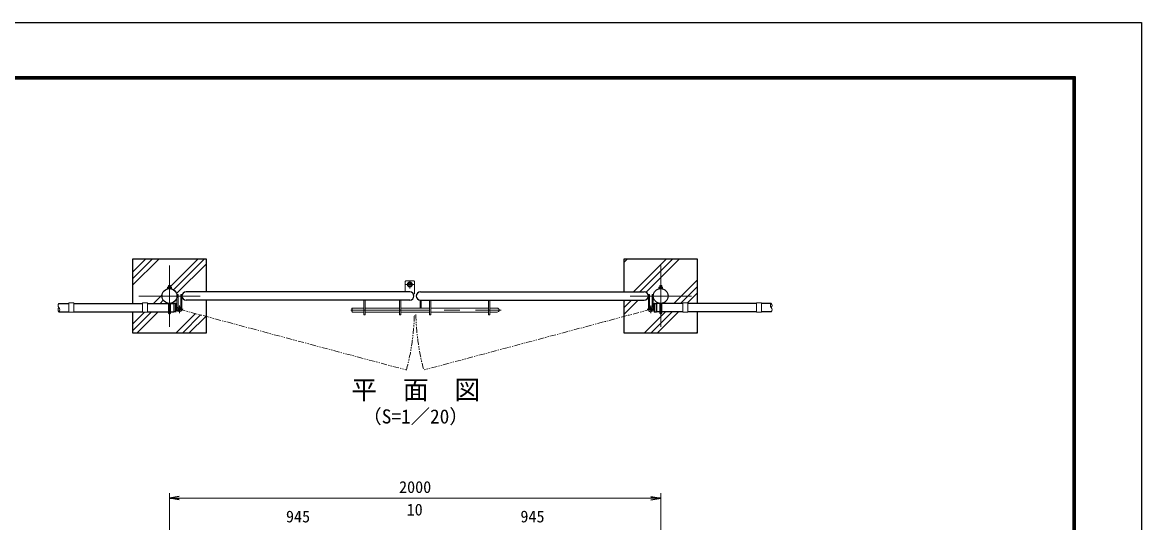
# Model space of a CAD drawing. Units: millimetres, scale not verified. Extents: x -4200 to 4200, y -2970 to 2970.
# Drawn here: x -357 to 4200, y 932 to 2970 of the extents above; entities that cross this region are included whole.
import ezdxf
from ezdxf.enums import TextEntityAlignment as Align

# ---------------------------------------------------------------- set-up
doc = ezdxf.new("R2010")
doc.units = ezdxf.units.MM
doc.header["$LTSCALE"] = 10
for name, pattern in [('DASHED', [7.5, 6, -1.5]), ('USER1', [50.8, 31.75, -6.35, 6.35, -6.35]), ('USER2', [5, 2.5, -0.5, 0.5, -0.5, 0.5, -0.5])]:
    doc.linetypes.add(name, pattern=pattern)
for name, color, linetype, lineweight in [('0-0_D-STR1', 1, 'Continuous', 25), ('0-1_D-DCR-HCH', 7, 'Continuous', 13), ('0-3_D-STR3', 3, 'Continuous', 13), ('0-4_D-BMK', 2, 'USER1', 13), ('0-5_D-STR4', 7, 'Continuous', 25), ('0-8_D-STR-DIM', 7, 'Continuous', 13), ('0-B_D-TTL-TXT', 7, 'Continuous', 25), ('0-C_D-TTL', 7, 'Continuous', 25)]:
    doc.layers.add(name, color=color, linetype=linetype, lineweight=lineweight)
doc.layers.add('0-9_0', color=7, linetype='Continuous')
doc.styles.add('ＭＳ ゴシック', font='')
doc.styles.get('ＭＳ ゴシック').set_extended_font_data('MS Gothic')

# ---------------------------------------------------------------- blocks, each defined once
blk = doc.blocks.new('_Open')
at = {"layer": '0-9_0'}
blk.add_line((-10, 1.667), (0, 0), dxfattribs=at)
blk.add_lwpolyline([(-10, -1.667), (0, 0), (-10, 0)], dxfattribs=at)

msp = doc.modelspace()

# ---------------------------------------------------------------- linework, layer by layer
at = {"layer": '0-0_D-STR1'}
for p, q in [((1220.56, 1872.08), (309.56, 1872.08)), ((1264.06, 1872.08), (2175.06, 1872.08)), ((-207.69, 1824.83), (-167.69, 1824.83)), ((-147.69, 1824.83), (132.31, 1824.83)), ((152.31, 1824.83), (238.31, 1824.83)), ((246.31, 1824.83), (259.31, 1824.83)), ((267.64, 1825.33), (259.31, 1825.33)), ((259.31, 1825.33), (259.31, 1790.33)), ((267.31, 1825.33), (267.31, 1790.33)), ((1220.56, 1838.08), (309.56, 1838.08)), ((1264.06, 1838.08), (2175.06, 1838.08)), ((2216.98, 1825.33), (2225.31, 1825.33)), ((2217.31, 1825.33), (2217.31, 1790.33)), ((2225.31, 1825.33), (2225.31, 1790.33)), ((2238.31, 1824.83), (2225.31, 1824.83)), ((2332.31, 1824.83), (2246.31, 1824.83)), ((2632.31, 1824.83), (2352.31, 1824.83)), ((2692.31, 1824.83), (2652.31, 1824.83)), ((-207.69, 1790.83), (-167.69, 1790.83)), ((-147.69, 1790.83), (132.31, 1790.83)), ((152.31, 1790.83), (238.31, 1790.83)), ((246.31, 1790.83), (259.31, 1790.83)), ((267.64, 1790.33), (259.31, 1790.33)), ((2216.98, 1790.33), (2225.31, 1790.33)), ((2238.31, 1790.83), (2225.31, 1790.83)), ((2332.31, 1790.83), (2246.31, 1790.83)), ((2632.31, 1790.83), (2352.31, 1790.83)), ((2692.31, 1790.83), (2652.31, 1790.83))]:
    msp.add_line(p, q, dxfattribs=at)
for centre in [(242.31, 1855.08), (2242.31, 1855.08)]:
    msp.add_circle(centre, 30.25, dxfattribs=at)
for centre, radius, start, end in [((309.56, 1855.08), 17, 90, 270), ((1220.56, 1855.08), 17, 270, 90), ((1264.06, 1855.08), 17, 90, 270), ((2175.06, 1855.08), 17, 270, 90), ((267.64, 1824.33), 1, 32.29827, 90), ((237.09, 1807.83), 35.72, 331.52136, 28.47864), ((2247.54, 1807.83), 35.72, 151.52136, 208.47864), ((2216.98, 1824.33), 1, 90, 147.70173), ((267.64, 1791.33), 1, 270, 327.70173), ((2216.98, 1791.33), 1, 212.29827, 270)]:
    msp.add_arc(centre, radius, start, end, dxfattribs=at)
at = {"layer": '0-1_D-DCR-HCH'}
for p, q in [((92.31, 1899.08), (198.31, 2005.08)), ((92.31, 1925.6), (171.79, 2005.08)), ((92.31, 1952.12), (145.27, 2005.08)), ((246.31, 1893.99), (357.41, 2005.08)), ((259, 1880.16), (383.92, 2005.08)), ((2092.31, 1992.11), (2105.28, 2005.08)), ((2131.38, 1872.08), (2264.38, 2005.08)), ((2157.89, 1872.08), (2290.89, 2005.08)), ((2182.4, 1870.07), (2317.41, 2005.08)), ((270.73, 1865.37), (392.31, 1986.95)), ((2296.26, 1824.83), (2392.31, 1920.88)), ((237.12, 1884.8), (237.66, 1885.33)), ((2322.78, 1824.83), (2392.31, 1894.37)), ((177.16, 1824.83), (212.52, 1860.2)), ((203.67, 1824.83), (217.2, 1838.36)), ((230.19, 1824.83), (232.1, 1826.74)), ((2092.31, 1779.98), (2150.41, 1838.08)), ((2092.31, 1806.5), (2123.89, 1838.08)), ((2092.31, 1833.02), (2097.38, 1838.08)), ((2351.29, 1826.83), (2392.31, 1867.85)), ((92.31, 1713.47), (169.67, 1790.83)), ((92.31, 1739.99), (141.16, 1788.83)), ((110.44, 1705.08), (196.19, 1790.83)), ((269.54, 1705.08), (348.02, 1783.56)), ((296.05, 1705.08), (368.94, 1777.97)), ((2176.51, 1705.08), (2262.26, 1790.83)), ((2203.03, 1705.08), (2288.78, 1790.83)), ((2229.54, 1705.08), (2315.29, 1790.83)), ((322.57, 1705.08), (389.86, 1772.37)), ((2388.64, 1705.08), (2392.31, 1708.75))]:
    msp.add_line(p, q, dxfattribs=at)
at = {"layer": '0-3_D-STR3'}
for p, q in [((1204.56, 1916.83), (1201.56, 1913.83)), ((1204.56, 1916.83), (1236.56, 1916.83)), ((1236.56, 1916.83), (1239.56, 1913.83)), ((234.81, 1885.33), (234.81, 1891.13)), ((249.81, 1885.33), (234.81, 1885.33)), ((248.23, 1891.83), (236.67, 1891.83)), ((238.31, 1897.26), (239.51, 1898.46)), ((238.31, 1891.83), (238.31, 1897.26)), ((238.31, 1885.06), (238.31, 1885.33)), ((238.56, 1891.13), (238.56, 1885.33)), ((239.01, 1891.83), (239.01, 1897.96)), ((245.11, 1898.46), (239.51, 1898.46)), ((245.61, 1891.83), (245.61, 1897.96)), ((246.06, 1891.13), (246.06, 1885.33)), ((246.31, 1891.83), (246.31, 1897.26)), ((246.31, 1885.06), (246.31, 1885.33)), ((249.81, 1885.33), (249.81, 1891.13)), ((1201.56, 1913.83), (1201.56, 1872.08)), ((1239.56, 1913.83), (1239.56, 1863.83)), ((2234.81, 1885.33), (2234.81, 1891.13)), ((2234.81, 1885.33), (2249.81, 1885.33)), ((2236.39, 1891.83), (2247.96, 1891.83)), ((2238.31, 1891.83), (2238.31, 1897.26)), ((2238.31, 1885.06), (2238.31, 1885.33)), ((2238.56, 1891.13), (2238.56, 1885.33)), ((2239.01, 1891.83), (2239.01, 1897.96)), ((2239.51, 1898.46), (2245.11, 1898.46)), ((2246.31, 1897.26), (2245.11, 1898.46)), ((2245.61, 1891.83), (2245.61, 1897.96)), ((2246.06, 1891.13), (2246.06, 1885.33)), ((2246.31, 1891.83), (2246.31, 1897.26)), ((2246.31, 1885.06), (2246.31, 1885.33)), ((2249.81, 1885.33), (2249.81, 1891.13)), ((-167.69, 1826.83), (-167.69, 1788.83)), ((-167.69, 1826.83), (-147.69, 1826.83)), ((-147.69, 1826.83), (-147.69, 1788.83)), ((132.31, 1826.83), (132.31, 1788.83)), ((132.31, 1826.83), (152.31, 1826.83)), ((152.31, 1826.83), (152.31, 1788.83)), ((238.31, 1786.46), (238.31, 1825.1)), ((246.31, 1786.46), (246.31, 1825.1)), ((272.56, 1801.08), (272.56, 1861.08)), ((288.06, 1801.08), (288.06, 1861.08)), ((288.06, 1861.08), (292.56, 1861.08)), ((292.56, 1801.08), (292.56, 1861.08)), ((1034.06, 1778.83), (1034.06, 1838.08)), ((1038.56, 1778.83), (1038.56, 1838.08)), ((1179.06, 1778.83), (1179.06, 1838.08)), ((1183.56, 1778.83), (1183.56, 1838.08)), ((1239.56, 1863.83), (1235.14, 1863.83)), ((1262.31, 1838.08), (1266.81, 1838.08)), ((1262.31, 1805.83), (1262.31, 1838.08)), ((1266.81, 1805.83), (1266.81, 1838.08)), ((1301.56, 1778.83), (1301.56, 1838.08)), ((1306.06, 1778.83), (1306.06, 1838.08)), ((1541.56, 1778.83), (1541.56, 1838.08)), ((1546.06, 1778.83), (1546.06, 1838.08)), ((2192.06, 1801.08), (2192.06, 1861.08)), ((2196.56, 1861.08), (2192.06, 1861.08)), ((2196.56, 1801.08), (2196.56, 1861.08)), ((2212.06, 1801.08), (2212.06, 1861.08)), ((2238.31, 1786.46), (2238.31, 1825.1)), ((2246.31, 1786.46), (2246.31, 1825.1)), ((2332.31, 1826.83), (2332.31, 1788.83)), ((2352.31, 1826.83), (2332.31, 1826.83)), ((2352.31, 1826.83), (2352.31, 1788.83)), ((2632.31, 1826.83), (2632.31, 1788.83)), ((2652.31, 1826.83), (2632.31, 1826.83)), ((2652.31, 1826.83), (2652.31, 1788.83)), ((-167.69, 1788.83), (-147.69, 1788.83)), ((132.31, 1788.83), (152.31, 1788.83)), ((288.06, 1809.43), (285.49, 1805.74)), ((984.56, 1803.83), (986.56, 1805.83)), ((984.56, 1791.83), (984.56, 1803.83)), ((986.56, 1805.83), (1034.06, 1805.83)), ((986.56, 1805.83), (986.56, 1789.83)), ((986.56, 1789.83), (1034.06, 1789.83)), ((1034.06, 1778.83), (1038.56, 1778.83)), ((1038.56, 1805.83), (1179.06, 1805.83)), ((1038.56, 1789.83), (1179.06, 1789.83)), ((1179.06, 1778.83), (1183.56, 1778.83)), ((1183.56, 1805.83), (1301.56, 1805.83)), ((1183.56, 1789.83), (1301.56, 1789.83)), ((1301.56, 1778.83), (1306.06, 1778.83)), ((1306.06, 1805.83), (1541.56, 1805.83)), ((1306.06, 1789.83), (1541.56, 1789.83)), ((1541.56, 1778.83), (1546.06, 1778.83)), ((1546.06, 1805.83), (1576.56, 1805.83)), ((1546.06, 1789.83), (1576.56, 1789.83)), ((2196.56, 1809.43), (2199.13, 1805.74)), ((2352.31, 1788.83), (2332.31, 1788.83)), ((2652.31, 1788.83), (2632.31, 1788.83))]:
    msp.add_line(p, q, dxfattribs=at)
for points in [[(245.11, 1898.46), (246.31, 1897.26), (238.31, 1897.26)], [(2239.51, 1898.46), (2238.31, 1897.26), (2246.31, 1897.26)], [(277.06, 1809.7), (277.06, 1861.08), (272.56, 1861.08)], [(2207.56, 1809.7), (2207.56, 1861.08), (2212.06, 1861.08)], [(984.56, 1803.83), (984.56, 1791.83), (986.56, 1789.83)]]:
    msp.add_lwpolyline(points, dxfattribs=at)
for radius in [10, 6.5]:
    msp.add_circle((1220.56, 1901.83), radius, dxfattribs=at)
for centre, radius, start, end in [((236.69, 1888.97), 2.86, 49.0514, 130.9486), ((242.31, 1881.44), 10.39, 68.85295, 111.14705), ((247.94, 1889.03), 2.81, 48.21899, 131.78101), ((2236.69, 1889.03), 2.81, 48.21899, 131.78101), ((2242.31, 1881.44), 10.39, 68.85295, 111.14705), ((2247.94, 1888.97), 2.86, 49.0514, 130.9486), ((282.56, 1801.08), 10, 56.63299, 0), ((282.56, 1801.08), 5.5, 57.84696, 0), ((1576.56, 1797.83), 8, 270, 90), ((2202.06, 1801.08), 10, 180, 123.36701), ((2202.06, 1801.08), 5.5, 180, 122.15304)]:
    msp.add_arc(centre, radius, start, end, dxfattribs=at)
at = {"layer": '0-3_D-STR3', "linetype": 'DASHED'}
for centre in [(242.31, 1786.46), (2242.31, 1786.46)]:
    msp.add_arc(centre, 4, 180, 0, dxfattribs=at)
at = {"layer": '0-4_D-BMK'}
for p, q in [((242.31, 1980.08), (242.31, 1730.08)), ((2242.31, 1980.08), (2242.31, 1730.08)), ((1220.56, 1885.83), (1220.56, 1917.83)), ((1204.56, 1901.83), (1236.56, 1901.83)), ((117.31, 1855.08), (367.31, 1855.08)), ((2117.31, 1855.08), (2367.31, 1855.08)), ((298.09, 1801.08), (267.03, 1801.08)), ((282.56, 1785.55), (282.56, 1816.61)), ((980.22, 1797.83), (1593.17, 1797.83)), ((2186.53, 1801.08), (2217.59, 1801.08)), ((2202.06, 1785.55), (2202.06, 1816.61))]:
    msp.add_line(p, q, dxfattribs=at)
at = {"layer": '0-4_D-BMK', "linetype": 'USER2'}
for p, q in [((282.56, 1801.08), (1204.83, 1554.28)), ((2202.06, 1801.08), (1279.8, 1554.28))]:
    msp.add_line(p, q, dxfattribs=at)
for centre, start, end in [((282.81, 1801.33), 345, 358.73067), ((2201.81, 1801.33), 181.26933, 195)]:
    msp.add_arc(centre, 956.76, start, end, dxfattribs=at)
at = {"layer": '0-5_D-STR4'}
for p, q in [((92.31, 2005.08), (92.31, 1824.83)), ((2092.31, 2005.08), (2092.31, 1872.08))]:
    msp.add_line(p, q, dxfattribs=at)
for points in [[(392.31, 1872.08), (392.31, 2005.08), (92.31, 2005.08)], [(2392.31, 1824.83), (2392.31, 2005.08), (2092.31, 2005.08)], [(92.31, 1790.83), (92.31, 1705.08), (392.31, 1705.08), (392.31, 1838.08)], [(2092.31, 1838.08), (2092.31, 1705.08), (2392.31, 1705.08), (2392.31, 1790.83)]]:
    msp.add_lwpolyline(points, dxfattribs=at)
at = {"layer": '0-8_D-STR-DIM'}
for p, q in [((242.31, 721.59), (242.31, 1051.59)), ((2242.31, 721.59), (2242.31, 1051.59)), ((282.31, 1031.59), (2202.31, 1031.59))]:
    msp.add_line(p, q, dxfattribs=at)
for centre, start, end in [((-199.13, 1816.33), 135.18146, 224.81854), ((2700.87, 1816.33), 135.18146, 224.81854), ((2683.76, 1816.33), 315.18146, 44.81854), ((-199.13, 1799.33), 135.18146, 224.81854), ((-216.24, 1799.33), 315.18146, 44.81854), ((2683.76, 1799.33), 315.18146, 44.81854)]:
    msp.add_arc(centre, 12.06, start, end, dxfattribs=at)
at = {"layer": '0-C_D-TTL', "color": 2}
msp.add_lwpolyline([(-4199.68, 2970.23), (4200.32, 2970.23), (4200.32, -2969.77), (-4199.68, -2969.77)], close=True, dxfattribs=at)
at = {"layer": '0-C_D-TTL'}
for points in [[(-3929.68, 2750.23), (3930.32, 2750.23), (3930.32, -2749.77), (-3929.68, -2749.77)], [(-3927.18, 2747.73), (3927.82, 2747.73), (3927.82, -2747.27), (-3927.18, -2747.27)], [(-3924.68, 2745.23), (3925.32, 2745.23), (3925.32, -2744.77), (-3924.68, -2744.77)], [(-3922.18, 2742.73), (3922.82, 2742.73), (3922.82, -2742.27), (-3922.18, -2742.27)], [(-3919.68, 2740.23), (3920.32, 2740.23), (3920.32, -2739.77), (-3919.68, -2739.77)]]:
    msp.add_lwpolyline(points, close=True, dxfattribs=at)

# ---------------------------------------------------------------- block references
at = {"layer": '0-8_D-STR-DIM', "xscale": 4, "yscale": 4, "rotation": 180}
msp.add_blockref('_Open', (242.31, 1031.59), dxfattribs=at)
at = {"layer": '0-8_D-STR-DIM', "xscale": 4, "yscale": 4}
msp.add_blockref('_Open', (2242.31, 1031.59), dxfattribs=at)

# ---------------------------------------------------------------- texts
at = {"layer": '0-8_D-STR-DIM', "style": 'ＭＳ ゴシック'}
for s, p in [('2000', (1177.06, 1038.34)), ('10', (1207.91, 946.34)), ('945', (716.59, 918.34)), ('945', (1671.09, 918.34))]:
    msp.add_text(s, height=48.09, dxfattribs=at).set_placement(p, align=Align.BOTTOM_LEFT)
at = {"layer": '0-B_D-TTL-TXT', "style": 'ＭＳ ゴシック'}
for s, height, p in [('平\u3000面\u3000図', 76.98, (982.41, 1411.55)), ('（S=1／20）', 57.7, (1027.9, 1318.36))]:
    msp.add_text(s, height=height, dxfattribs=at).set_placement(p, align=Align.BOTTOM_LEFT)

doc.saveas('drawing.dxf')
